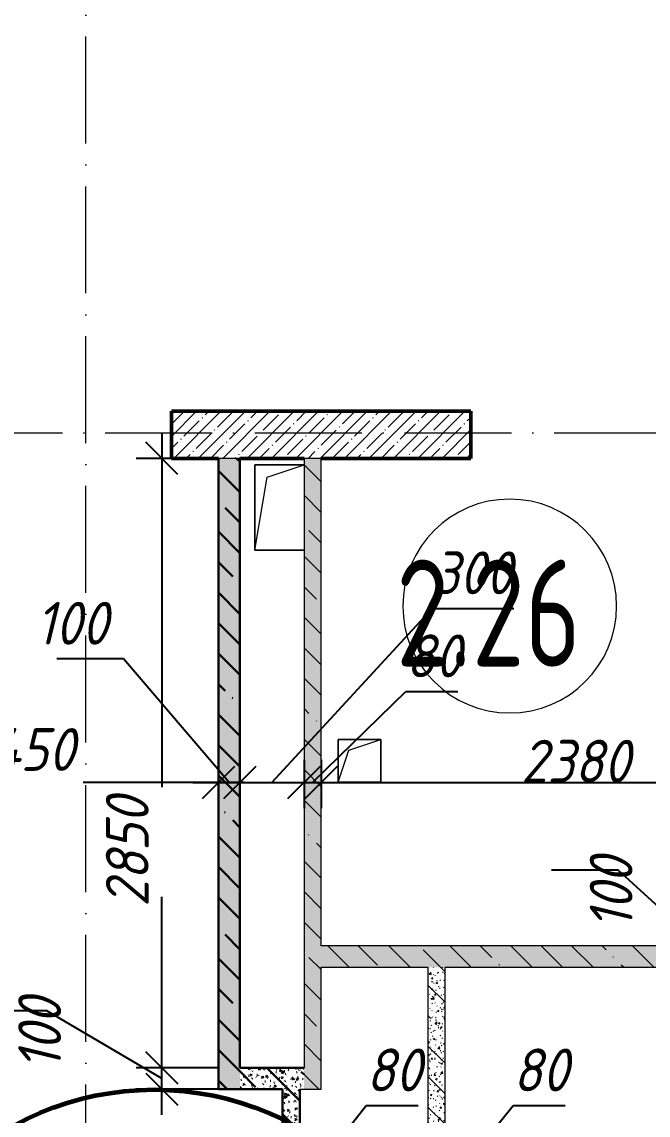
# Model space of a CAD drawing. Header units: millimetres. Extents: x -6064 to 178764, y -5836 to 29924.
# Drawn here: x 66160 to 69090, y 4609 to 9721 of the extents above; entities that cross this region are included whole.
import ezdxf

# ---------------------------------------------------------------- set-up
doc = ezdxf.new("R2010")
doc.units = ezdxf.units.MM
doc.linetypes.add('50_200_ШТРИХ_1Т_ш5_п1_п1_', pattern=[700, 500, -100, 0, -100])
for name, color, linetype, lineweight in [('0) ПГП', 1, 'Continuous', 30), ('A-AREA-IDEN', 7, 'Continuous', 9), ('A-FLOR', 7, 'Continuous', 9), ('A-GENM', 7, 'Continuous', 9), ('A-WALL-3', 7, 'Continuous', 50), ('A-WALL-PATT-1', 7, 'Continuous', 5), ('Оси-1', 7, '50_200_ШТРИХ_1Т_ш5_п1_п1_', 9)]:
    doc.layers.add(name, color=color, linetype=linetype, lineweight=lineweight)
doc.layers.add('A-ANNO-DIMS', color=7, linetype='Continuous')
for name, color, linetype, lineweight, true_color in [('A-WALL-5', 7, 'Continuous', 13, 0x0070df), ('A-WALL-FNSH-4', 7, 'Continuous', 13, 0x0070df), ('A-WALL-PATT-4', 7, 'Continuous', 5, 0x0070df)]:
    doc.layers.add(name, color=color, linetype=linetype, lineweight=lineweight, true_color=true_color)
doc.styles.add('ISOCPEUR_I_2', font='isocpeui.ttf', dxfattribs={"width": 0.9, "height": 200})
doc.styles.add('СПДС', font='ГОСТ тип А.ttf', dxfattribs={"width": 0.9})
doc.dimstyles.new('ISO-2_0_0_9К_СРЕДНИЙ', dxfattribs={"dimscale": 304.8, "dimtxt": 199.196235, "dimasz": 0.492126, "dimexe": 0.393701, "dimexo": 0, "dimgap": 0, "dimtad": 1, "dimdec": 0, "dimzin": 0, "dimdsep": 46, "dimtxsty": 'ISOCPEUR_I_2', "dimblk1": 'OBLIQUE', "dimblk2": 'OBLIQUE', "dimsah": 1, "dimcen": 0.09, "dimdle": 0.393701, "dimazin": 0, "dimtfac": 1, "dimtdec": 4, "dimtix": 1, "dimtmove": 1, "dimatfit": 3, "dimfxl": 1, "dimtvp": 1, "dimtolj": 1, "dimtzin": 0, "dimarcsym": 2})
doc.dimstyles.new('ISO-2_0_0_9К_СРЕДНИЙ_1', dxfattribs={"dimscale": 304.8, "dimtxt": 199.196235, "dimasz": 0.492126, "dimexe": 0.393701, "dimexo": 0, "dimgap": 0, "dimtad": 1, "dimdec": 0, "dimzin": 0, "dimdsep": 46, "dimtxsty": 'ISOCPEUR_I_2', "dimblk1": 'OBLIQUE', "dimblk2": 'OBLIQUE', "dimsah": 1, "dimcen": 0.09, "dimdle": 0.393701, "dimazin": 0, "dimtfac": 1, "dimtdec": 4, "dimtix": 1, "dimtmove": 2, "dimatfit": 3, "dimfxl": 1, "dimtvp": 1, "dimtolj": 1, "dimtzin": 0, "dimarcsym": 2})
doc.dimstyles.new('ISO-2_0_0_9К_СРЕДНИЙ_2', dxfattribs={"dimscale": 304.8, "dimtxt": 199.196235, "dimasz": 0.492126, "dimexe": 0.393701, "dimexo": 0, "dimgap": 0, "dimtad": 1, "dimdec": 0, "dimzin": 0, "dimdsep": 46, "dimtxsty": 'ISOCPEUR_I_2', "dimblk1": 'OBLIQUE', "dimblk2": 'OBLIQUE', "dimsah": 1, "dimcen": 0.09, "dimdle": 0.393701, "dimazin": 0, "dimtfac": 1, "dimtdec": 4, "dimtix": 1, "dimtmove": 0, "dimatfit": 3, "dimfxl": 1, "dimtvp": 1, "dimtolj": 1, "dimtzin": 0, "dimarcsym": 2})
pattern_1 = [(50, (0, 0), (72.873764, -6.37607), [7.62, -83.82]), (355, (0, 0), (-14.09699, 76.42244), [6.096, -67.056]), (100.451, (6.07, -0.53), (58.776964, 70.04687), [6.476, -71.236]), (46.184, (0, 20.32), (108.43142, -16.81745), [11.43, -125.73]), (96.636, (9.04, 18.92), (94.961, 98.97089), [9.714, -106.854]), (351.184, (0, 20.32), (94.96227, 98.97018), [9.144, -100.584]), (21, (10.16, 15.24), (60.64565, -40.90654), [7.62, -83.82]), (326, (10.16, 15.24), (24.72083, 73.67493), [6.096, -67.056]), (71.451, (15.214, 11.83), (85.36689, 32.76874), [6.476, -71.236]), (37.5, (0, 0), (1.235525, 33.8224325), [3.353, -62.89, 3.353, -64.719, -67.31]), (37.5, (0, 0), (1.235525, 33.8224325), [-134.315, 3.353, -63.957]), (7.5, (0, 0), (26.728146, 40.07255), [3.353, -35.458, 3.353, -61.366, -25.654]), (7.5, (0, 0), (26.728146, 40.07255), [-103.53, 3.353, -22.301]), (327.5, (-22.657, 0), (54.236318, -2.292117), [3.353, -22.047, 3.353, -75.895, -105.156]), (327.5, (-22.657, 0), (54.236318, -2.292117), [-104.648, 3.353, -101.803]), (317.5, (-32.817, 0), (59.25158, 10.17014), [3.353, -29.667, 3.353, -49.276, -74.676]), (317.5, (-32.817, 0), (59.25158, 10.17014), [-85.649, 3.353, -71.323])]
pattern_2 = [(135, (0, 0), (-142.5612, -142.5612), []), (135, (142.56, 0), (-142.5612, -142.5612), [252.016, -50.403, 3.353, -47.05])]

# ---------------------------------------------------------------- blocks, each defined once
blk = doc.blocks.new('AR_Отверстие прямоугольное _в плите_ - AR_Отверстие прямоугольное _в плите_-V57-АР1_1_Кладочный план 2 этажа')
at = {"layer": 'A-GENM'}
for p, q in [((100, 100), (-100, 100)), ((-100, 100), (-100, -100)), ((-50, 50), (100, 100)), ((100, -100), (100, 100)), ((-100, -100), (-50, 50)), ((-100, -100), (100, -100))]:
    blk.add_line(p, q, dxfattribs=at)
blk = doc.blocks.new('AR_Отверстие прямоугольное _в плите_ - AR_Отверстие прямоугольное _в плите_-V59-АР1_1_Кладочный план 2 этажа')
at = {"layer": 'A-GENM'}
for p, q in [((115, 200), (-115, 200)), ((-115, 200), (-115, -200)), ((-57.5, 142.5), (115, 200)), ((-115, -200), (-57.5, 142.5)), ((-115, -200), (115, -200))]:
    blk.add_line(p, q, dxfattribs=at)
blk = doc.blocks.new('_Oblique')
at = {"color": 0, "linetype": 'ByBlock', "lineweight": -2}
blk.add_line((-0.5, -0.5), (0.5, 0.5), dxfattribs=at)
blk = doc.blocks.new('DIMBLOCK216-АР1_1_Кладочный план 2 этажа')
at = {"layer": 'A-ANNO-DIMS', "color": 0, "lineweight": -2, "transparency": 16777216}
for p, q in [((65630, 6269.9), (65630, 6043.9)), ((67080, 6269.9), (67080, 6043.9)), ((65510, 6163.9), (65986.5, 6163.9)), ((67200, 6163.9), (66447.2, 6163.9))]:
    blk.add_line(p, q, dxfattribs=at)
at = {"layer": 'Defpoints', "color": 0, "transparency": 16777216}
for p in [(65630, 6269.9), (67080, 6269.9), (67080, 6163.9)]:
    blk.add_point(p, dxfattribs=at)
at = {"layer": 'A-ANNO-DIMS', "color": 0, "lineweight": -2, "transparency": 16777216, "xscale": 150, "yscale": 150, "zscale": 150, "rotation": 180}
blk.add_blockref('_Oblique', (65630, 6163.9), dxfattribs=at)
at = {"layer": 'A-ANNO-DIMS', "color": 0, "lineweight": -2, "transparency": 16777216, "xscale": 150, "yscale": 150, "zscale": 150}
blk.add_blockref('_Oblique', (67080, 6163.9), dxfattribs=at)
at = {"layer": 'A-ANNO-DIMS', "color": 0, "transparency": 16777216, "insert": (65927.2, 6418.6), "char_height": 200, "width": 579.201, "attachment_point": 1, "line_spacing_factor": 1.149209, "style": 'ISOCPEUR_I_2'}
blk.add_mtext('\\A1;1450', dxfattribs=at)
blk = doc.blocks.new('DIMBLOCK217-АР1_1_Кладочный план 2 этажа')
at = {"layer": 'A-ANNO-DIMS', "color": 0, "lineweight": -2, "transparency": 16777216}
for p, q in [((66635, 6742.1), (66323.3, 6742.1)), ((67130, 6163.9), (66635, 6742.1)), ((67080, 6269.9), (67080, 6043.9)), ((67180, 6269.9), (67180, 6043.9)), ((66960, 6163.9), (67300, 6163.9))]:
    blk.add_line(p, q, dxfattribs=at)
at = {"layer": 'Defpoints', "color": 0, "transparency": 16777216}
for p in [(67080, 6269.9), (67180, 6269.9), (67180, 6163.9)]:
    blk.add_point(p, dxfattribs=at)
at = {"layer": 'A-ANNO-DIMS', "color": 0, "lineweight": -2, "transparency": 16777216, "xscale": 150, "yscale": 150, "zscale": 150, "rotation": 180}
blk.add_blockref('_Oblique', (67080, 6163.9), dxfattribs=at)
at = {"layer": 'A-ANNO-DIMS', "color": 0, "lineweight": -2, "transparency": 16777216, "xscale": 150, "yscale": 150, "zscale": 150}
blk.add_blockref('_Oblique', (67180, 6163.9), dxfattribs=at)
at = {"layer": 'A-ANNO-DIMS', "color": 0, "transparency": 16777216, "insert": (66225.9, 7008.8), "char_height": 200, "width": 409.118, "attachment_point": 1, "line_spacing_factor": 1.149209, "style": 'ISOCPEUR_I_2'}
blk.add_mtext('\\A1;100', dxfattribs=at)
blk = doc.blocks.new('DIMBLOCK218-АР1_1_Кладочный план 2 этажа')
at = {"layer": 'A-ANNO-DIMS', "color": 0, "lineweight": -2, "transparency": 16777216}
for p, q in [((67330, 6163.9), (68079.9, 6977.9)), ((68079.9, 6977.9), (68462.2, 6977.9)), ((67180, 6269.9), (67180, 6043.9)), ((67480, 6269.9), (67480, 6043.9)), ((67060, 6163.9), (67600, 6163.9))]:
    blk.add_line(p, q, dxfattribs=at)
at = {"layer": 'Defpoints', "color": 0, "transparency": 16777216}
for p in [(67180, 6269.9), (67480, 6269.9), (67480, 6163.9)]:
    blk.add_point(p, dxfattribs=at)
at = {"layer": 'A-ANNO-DIMS', "color": 0, "lineweight": -2, "transparency": 16777216, "xscale": 150, "yscale": 150, "zscale": 150, "rotation": 180}
blk.add_blockref('_Oblique', (67180, 6163.9), dxfattribs=at)
at = {"layer": 'A-ANNO-DIMS', "color": 0, "lineweight": -2, "transparency": 16777216, "xscale": 150, "yscale": 150, "zscale": 150}
blk.add_blockref('_Oblique', (67480, 6163.9), dxfattribs=at)
at = {"layer": 'A-ANNO-DIMS', "color": 0, "transparency": 16777216, "insert": (68079.9, 7244.6), "char_height": 200, "width": 455.087, "attachment_point": 1, "line_spacing_factor": 1.149209, "style": 'ISOCPEUR_I_2'}
blk.add_mtext('\\A1;300', dxfattribs=at)
blk = doc.blocks.new('DIMBLOCK219-АР1_1_Кладочный план 2 этажа')
at = {"layer": 'A-ANNO-DIMS', "color": 0, "lineweight": -2, "transparency": 16777216}
for p, q in [((67520, 6163.9), (67956, 6589.7)), ((67956, 6589.7), (68199.8, 6589.7)), ((67480, 6269.9), (67480, 6043.9)), ((67560, 6269.9), (67560, 6043.9)), ((67360, 6163.9), (67680, 6163.9))]:
    blk.add_line(p, q, dxfattribs=at)
at = {"layer": 'Defpoints', "color": 0, "transparency": 16777216}
for p in [(67480, 6269.9), (67560, 6269.9), (67560, 6163.9)]:
    blk.add_point(p, dxfattribs=at)
at = {"layer": 'A-ANNO-DIMS', "color": 0, "lineweight": -2, "transparency": 16777216, "xscale": 150, "yscale": 150, "zscale": 150, "rotation": 180}
blk.add_blockref('_Oblique', (67480, 6163.9), dxfattribs=at)
at = {"layer": 'A-ANNO-DIMS', "color": 0, "lineweight": -2, "transparency": 16777216, "xscale": 150, "yscale": 150, "zscale": 150}
blk.add_blockref('_Oblique', (67560, 6163.9), dxfattribs=at)
at = {"layer": 'A-ANNO-DIMS', "color": 0, "transparency": 16777216, "insert": (67956, 6856.3), "char_height": 200, "width": 303.391, "attachment_point": 1, "line_spacing_factor": 1.149209, "style": 'ISOCPEUR_I_2'}
blk.add_mtext('\\A1;80', dxfattribs=at)
blk = doc.blocks.new('DIMBLOCK220-АР1_1_Кладочный план 2 этажа')
at = {"layer": 'A-ANNO-DIMS', "color": 0, "lineweight": -2, "transparency": 16777216}
for p, q in [((67560, 6269.9), (67560, 6043.9)), ((69940, 6269.9), (69940, 6043.9)), ((67440, 6163.9), (70060, 6163.9))]:
    blk.add_line(p, q, dxfattribs=at)
at = {"layer": 'Defpoints', "color": 0, "transparency": 16777216}
for p in [(67560, 6269.9), (69940, 6269.9), (69940, 6163.9)]:
    blk.add_point(p, dxfattribs=at)
at = {"layer": 'A-ANNO-DIMS', "color": 0, "lineweight": -2, "transparency": 16777216, "xscale": 150, "yscale": 150, "zscale": 150, "rotation": 180}
blk.add_blockref('_Oblique', (67560, 6163.9), dxfattribs=at)
at = {"layer": 'A-ANNO-DIMS', "color": 0, "lineweight": -2, "transparency": 16777216, "xscale": 150, "yscale": 150, "zscale": 150}
blk.add_blockref('_Oblique', (69940, 6163.9), dxfattribs=at)
at = {"layer": 'A-ANNO-DIMS', "color": 0, "transparency": 16777216, "insert": (68750, 6263.9), "char_height": 200, "width": 606.782, "attachment_point": 5, "style": 'ISOCPEUR_I_2'}
blk.add_mtext('\\A1;2380', dxfattribs=at)
blk = doc.blocks.new('DIMBLOCK228-АР1_1_Кладочный план 2 этажа')
at = {"layer": 'A-ANNO-DIMS', "color": 0, "lineweight": -2, "transparency": 16777216}
for p, q in [((66276.6, 5096.2), (65964.9, 5096.2)), ((66814.5, 4780), (66276.6, 5096.2)), ((66814.5, 4610), (66814.5, 4950)), ((67077, 4830), (66694.5, 4830)), ((67080, 4730), (66694.5, 4730))]:
    blk.add_line(p, q, dxfattribs=at)
at = {"layer": 'Defpoints', "color": 0, "transparency": 16777216}
for p in [(66814.5, 4830), (67077, 4830), (67080, 4730)]:
    blk.add_point(p, dxfattribs=at)
at = {"layer": 'A-ANNO-DIMS', "color": 0, "lineweight": -2, "transparency": 16777216, "xscale": 150, "yscale": 150, "zscale": 150}
for p, rotation in [((66814.5, 4830), 90), ((66814.5, 4730), 270)]:
    blk.add_blockref('_Oblique', p, dxfattribs=dict(at, rotation=rotation))
at = {"layer": 'A-ANNO-DIMS', "color": 0, "transparency": 16777216, "insert": (66143.3, 4820.4), "char_height": 200, "width": 409.118, "attachment_point": 1, "rotation": 90, "line_spacing_factor": 1.149209, "style": 'ISOCPEUR_I_2'}
blk.add_mtext('\\A1;100', dxfattribs=at)
blk = doc.blocks.new('DIMBLOCK229-АР1_1_Кладочный план 2 этажа')
at = {"layer": 'A-ANNO-DIMS', "color": 0, "lineweight": -2, "transparency": 16777216}
for p, q in [((66814.5, 7800), (66814.5, 6143)), ((66937, 7680), (66694.5, 7680)), ((66814.5, 4710), (66814.5, 5630.1)), ((67077, 4830), (66694.5, 4830))]:
    blk.add_line(p, q, dxfattribs=at)
at = {"layer": 'Defpoints', "color": 0, "transparency": 16777216}
for p in [(66814.5, 7680), (66937, 7680), (67077, 4830)]:
    blk.add_point(p, dxfattribs=at)
at = {"layer": 'A-ANNO-DIMS', "color": 0, "lineweight": -2, "transparency": 16777216, "xscale": 150, "yscale": 150, "zscale": 150}
for p, rotation in [((66814.5, 7680), 90), ((66814.5, 4830), 270)]:
    blk.add_blockref('_Oblique', p, dxfattribs=dict(at, rotation=rotation))
at = {"layer": 'A-ANNO-DIMS', "color": 0, "transparency": 16777216, "insert": (66553.2, 5583.1), "char_height": 200, "width": 606.782, "attachment_point": 1, "rotation": 90, "line_spacing_factor": 1.149209, "style": 'ISOCPEUR_I_2'}
blk.add_mtext('\\A1;2850', dxfattribs=at)
blk = doc.blocks.new('DIMBLOCK546-АР1_1_Кладочный план 2 этажа')
at = {"layer": 'A-ANNO-DIMS', "color": 0, "lineweight": -2, "transparency": 16777216}
for p, q in [((68950, 5754.1), (68638.3, 5754.1)), ((69392.2, 5350), (68950, 5754.1)), ((69392.2, 5180), (69392.2, 5520)), ((69286.2, 5400), (69512.2, 5400)), ((69286.2, 5300), (69512.2, 5300))]:
    blk.add_line(p, q, dxfattribs=at)
at = {"layer": 'Defpoints', "color": 0, "transparency": 16777216}
for p in [(69286.2, 5400), (69392.2, 5400), (69286.2, 5300)]:
    blk.add_point(p, dxfattribs=at)
at = {"layer": 'A-ANNO-DIMS', "color": 0, "lineweight": -2, "transparency": 16777216, "xscale": 150, "yscale": 150, "zscale": 150}
for p, rotation in [((69392.2, 5400), 90), ((69392.2, 5300), 270)]:
    blk.add_blockref('_Oblique', p, dxfattribs=dict(at, rotation=rotation))
at = {"layer": 'A-ANNO-DIMS', "color": 0, "transparency": 16777216, "insert": (68816.7, 5478.3), "char_height": 200, "width": 409.118, "attachment_point": 1, "rotation": 90, "line_spacing_factor": 1.149209, "style": 'ISOCPEUR_I_2'}
blk.add_mtext('\\A1;100', dxfattribs=at)
blk = doc.blocks.new('DIMBLOCK553-АР1_1_Кладочный план 2 этажа')
at = {"layer": 'A-ANNO-DIMS', "color": 0, "lineweight": -2, "transparency": 16777216}
for p, q in [((67420, 4212.1), (67770.6, 4653.3)), ((67770.6, 4653.3), (68014.4, 4653.3)), ((67380, 4318.2), (67380, 4092.1)), ((67460, 4318.2), (67460, 4092.1)), ((67260, 4212.1), (67580, 4212.1))]:
    blk.add_line(p, q, dxfattribs=at)
at = {"layer": 'Defpoints', "color": 0, "transparency": 16777216}
for p in [(67380, 4318.2), (67460, 4318.2), (67460, 4212.1)]:
    blk.add_point(p, dxfattribs=at)
at = {"layer": 'A-ANNO-DIMS', "color": 0, "lineweight": -2, "transparency": 16777216, "xscale": 150, "yscale": 150, "zscale": 150, "rotation": 180}
blk.add_blockref('_Oblique', (67380, 4212.1), dxfattribs=at)
at = {"layer": 'A-ANNO-DIMS', "color": 0, "lineweight": -2, "transparency": 16777216, "xscale": 150, "yscale": 150, "zscale": 150}
blk.add_blockref('_Oblique', (67460, 4212.1), dxfattribs=at)
at = {"layer": 'A-ANNO-DIMS', "color": 0, "transparency": 16777216, "insert": (67770.6, 4920), "char_height": 200, "width": 303.391, "attachment_point": 1, "line_spacing_factor": 1.149209, "style": 'ISOCPEUR_I_2'}
blk.add_mtext('\\A1;80', dxfattribs=at)
blk = doc.blocks.new('DIMBLOCK555-АР1_1_Кладочный план 2 этажа')
at = {"layer": 'A-ANNO-DIMS', "color": 0, "lineweight": -2, "transparency": 16777216}
for p, q in [((68100, 4212.1), (68458, 4653.3)), ((68458, 4653.3), (68701.8, 4653.3)), ((68060, 4318.2), (68060, 4092.1)), ((68140, 4318.2), (68140, 4092.1)), ((67940, 4212.1), (68260, 4212.1))]:
    blk.add_line(p, q, dxfattribs=at)
at = {"layer": 'Defpoints', "color": 0, "transparency": 16777216}
for p in [(68060, 4318.2), (68140, 4318.2), (68140, 4212.1)]:
    blk.add_point(p, dxfattribs=at)
at = {"layer": 'A-ANNO-DIMS', "color": 0, "lineweight": -2, "transparency": 16777216, "xscale": 150, "yscale": 150, "zscale": 150, "rotation": 180}
blk.add_blockref('_Oblique', (68060, 4212.1), dxfattribs=at)
at = {"layer": 'A-ANNO-DIMS', "color": 0, "lineweight": -2, "transparency": 16777216, "xscale": 150, "yscale": 150, "zscale": 150}
blk.add_blockref('_Oblique', (68140, 4212.1), dxfattribs=at)
at = {"layer": 'A-ANNO-DIMS', "color": 0, "transparency": 16777216, "insert": (68458, 4920), "char_height": 200, "width": 303.391, "attachment_point": 1, "line_spacing_factor": 1.149209, "style": 'ISOCPEUR_I_2'}
blk.add_mtext('\\A1;80', dxfattribs=at)
blk = doc.blocks.new('Марка_Помещения - Номер-25198446-Объем проектирования 2 этажа')
at = {"layer": 'A-AREA-IDEN'}
for start, end in [(360, 180), (180, 360)]:
    blk.add_arc((0, 0), 2.5, start, end, dxfattribs=at)

msp = doc.modelspace()

# ---------------------------------------------------------------- hatches: boundary and pattern name
at = {"layer": '0) ПГП'}
h = msp.add_hatch(dxfattribs=at)
h.set_pattern_fill('FP_25', color=256, style=0, pattern_type=2)
h.set_pattern_definition(pattern_1)
h.paths.add_polyline_path([(67180, 4730), (67180, 7680), (67080, 7680), (67080, 4730)], flags=0)
h = msp.add_hatch(dxfattribs=at)
h.set_pattern_fill('FP_26', color=256, style=0, pattern_type=2)
h.set_pattern_definition(pattern_2)
h.paths.add_polyline_path([(67180, 4730), (67180, 7680), (67080, 7680), (67080, 4730)], flags=0)
h = msp.add_hatch(dxfattribs=at)
h.set_pattern_fill('FP_25', color=256, style=0, pattern_type=2)
h.set_pattern_definition(pattern_1)
h.paths.add_polyline_path([(67480, 4730), (67480, 4830), (67180, 4830), (67180, 4730), (67460, 4730)], flags=0)
h = msp.add_hatch(dxfattribs=at)
h.set_pattern_fill('FP_26', color=256, style=0, pattern_type=2)
h.set_pattern_definition(pattern_2)
h.paths.add_polyline_path([(67480, 4730), (67480, 4830), (67180, 4830), (67180, 4730), (67460, 4730)], flags=0)
h = msp.add_hatch(dxfattribs=at)
h.set_pattern_fill('FP_25', color=256, style=0, pattern_type=2)
h.set_pattern_definition(pattern_1)
h.paths.add_polyline_path([(67380, 3980), (67460, 3980), (67460, 4730), (67380, 4730), (67380, 4392.9)], flags=0)
h = msp.add_hatch(dxfattribs=at)
h.set_pattern_fill('FP_26', color=256, style=0, pattern_type=2)
h.set_pattern_definition(pattern_2)
h.paths.add_polyline_path([(67380, 3980), (67460, 3980), (67460, 4730), (67380, 4730), (67380, 4392.9)], flags=0)
at = {"layer": 'A-WALL-PATT-1'}
h = msp.add_hatch(dxfattribs=at)
h.set_pattern_fill('FP_7', color=256, style=0, pattern_type=2)
h.set_pattern_definition([(45, (0, 0), (-57.02463, 57.02463), []), (45, (57.025, 0), (-57.02463, 57.02463), [100.806, -20.161, 3.353, -16.808])])
h.paths.add_polyline_path([(69940, 7680), (70710, 7680), (70710, 7900), (69360.5, 7900), (69360.5, 7680)], flags=0)
h.paths.add_polyline_path([(71860, 7680), (71860, 7900), (71660, 7900), (71660, 7680)], flags=0)
h.paths.add_polyline_path([(67560, 7680), (68260.5, 7680), (68260.5, 7900), (66860, 7900), (66860, 7680), (67480, 7680)], flags=0)
at = {"layer": 'A-WALL-PATT-4'}
h = msp.add_hatch(dxfattribs=at)
h.set_pattern_fill('FP_25', color=256, style=0, pattern_type=2)
h.set_pattern_definition(pattern_1)
h.paths.add_polyline_path([(67480, 4730), (67560, 4730), (67560, 7680), (67480, 7680), (67480, 4830)], flags=0)
h = msp.add_hatch(dxfattribs=at)
h.set_pattern_fill('FP_26', color=256, style=0, pattern_type=2)
h.set_pattern_definition(pattern_2)
h.paths.add_polyline_path([(67480, 4730), (67560, 4730), (67560, 7680), (67480, 7680), (67480, 4830)], flags=0)
h = msp.add_hatch(dxfattribs=at)
h.set_pattern_fill('FP_25', color=256, style=0, pattern_type=2)
h.set_pattern_definition(pattern_1)
h.paths.add_polyline_path([(68852.3, 5300), (69940, 5300), (69940, 5400), (67560, 5400), (67560, 5300), (68140, 5300)], flags=0)
h = msp.add_hatch(dxfattribs=at)
h.set_pattern_fill('FP_26', color=256, style=0, pattern_type=2)
h.set_pattern_definition(pattern_2)
h.paths.add_polyline_path([(68852.3, 5300), (69940, 5300), (69940, 5400), (67560, 5400), (67560, 5300), (68140, 5300)], flags=0)
h = msp.add_hatch(dxfattribs=at)
h.set_pattern_fill('FP_25', color=256, style=0, pattern_type=2)
h.set_pattern_definition(pattern_1)
h.paths.add_polyline_path([(68140, 3980), (68140, 5300), (68060, 5300), (68060, 3980)], flags=0)
h = msp.add_hatch(dxfattribs=at)
h.set_pattern_fill('FP_26', color=256, style=0, pattern_type=2)
h.set_pattern_definition(pattern_2)
h.paths.add_polyline_path([(68140, 3980), (68140, 5300), (68060, 5300), (68060, 3980)], flags=0)

# ---------------------------------------------------------------- linework, layer by layer
at = {"color": 6, "lineweight": 60}
msp.add_circle((66779.4, 3358.4), 1369.4, dxfattribs=at)
at = {"layer": '0) ПГП'}
for p, q in [((67080, 7680), (67080, 4730)), ((67180, 4830), (67180, 7680)), ((67480, 4830), (67180, 4830)), ((67080, 4730), (67380, 4730)), ((67380, 4730), (67380, 3980)), ((67460, 3980), (67460, 4730))]:
    msp.add_line(p, q, dxfattribs=at)
at = {"layer": 'A-FLOR'}
for p, q in [((67250, 7650), (67480, 7650)), ((67250, 7250), (67250, 7650)), ((67480, 7250), (67250, 7250)), ((67640, 6365), (67840, 6365)), ((67640, 6165), (67640, 6365)), ((67840, 6365), (67840, 6165)), ((67840, 6165), (67640, 6165))]:
    msp.add_line(p, q, dxfattribs=at)
at = {"layer": 'A-WALL-3'}
for p, q in [((68260.5, 7900), (66860, 7900)), ((66860, 7900), (66860, 7680)), ((68260.5, 7680), (68260.5, 7900)), ((66860, 7680), (67080, 7680)), ((67180, 7680), (67480, 7680)), ((67560, 7680), (68260.5, 7680))]:
    msp.add_line(p, q, dxfattribs=at)
at = {"layer": 'A-WALL-5'}
for p, q in [((67180, 7680), (67080, 7680)), ((67560, 7680), (67480, 7680))]:
    msp.add_line(p, q, dxfattribs=at)
at = {"layer": 'A-WALL-FNSH-4'}
for p, q in [((67480, 7680), (67480, 4830)), ((67560, 5400), (67560, 7680)), ((69940, 5400), (67560, 5400)), ((67560, 4730), (67560, 5300)), ((67560, 5300), (68060, 5300)), ((68060, 5300), (68060, 3980)), ((68140, 5300), (69940, 5300)), ((68140, 3980), (68140, 5300)), ((67460, 4730), (67560, 4730))]:
    msp.add_line(p, q, dxfattribs=at)
at = {"layer": 'Оси-1'}
for p, q in [((66460, -4150), (66460, 28636.9)), ((-4160, 7800), (125951.6, 7800))]:
    msp.add_line(p, q, dxfattribs=at)

# ---------------------------------------------------------------- block references
at = {"layer": 'A-AREA-IDEN', "xscale": 199.9999999999999, "yscale": 199.9999999999999, "zscale": 199.9999999999999}
msp.add_blockref('Марка_Помещения - Номер-25198446-Объем проектирования 2 этажа', (68442.3, 6989.3), dxfattribs=at)
at = {"layer": 'A-GENM'}
for name, p in [('AR_Отверстие прямоугольное _в плите_ - AR_Отверстие прямоугольное _в плите_-V59-АР1_1_Кладочный план 2 этажа', (67365, 7450)), ('AR_Отверстие прямоугольное _в плите_ - AR_Отверстие прямоугольное _в плите_-V57-АР1_1_Кладочный план 2 этажа', (67740, 6265))]:
    msp.add_blockref(name, p, dxfattribs=at)

# ---------------------------------------------------------------- texts
at = {"layer": 'A-AREA-IDEN', "insert": (67910.8, 7206.4), "char_height": 500, "width": 1327.594, "attachment_point": 1, "style": 'СПДС'}
msp.add_mtext('2.26', dxfattribs=at)

# ---------------------------------------------------------------- dimensions: what is measured, and where the dimension line sits
at = {"layer": 'A-ANNO-DIMS'}
for base, p1, p2, dimstyle, override, picture, middle in [((66814.5, 7680), (67077, 4830), (66937, 7680), 'ISO-2_0_0_9К_СРЕДНИЙ_1', {"dimpost": '<>', "dimfxl": 2853.43653}, 'DIMBLOCK229-АР1_1_Кладочный план 2 этажа', (66686.5, 5886.5)), ((69392.2, 5400), (69286.2, 5300), (69286.2, 5400), 'ISO-2_0_0_9К_СРЕДНИЙ', {"dimpost": '<>', "dimfxl": 100}, 'DIMBLOCK546-АР1_1_Кладочный план 2 этажа', (68950, 5754.1)), ((66814.5, 4830), (67080, 4730), (67077, 4830), 'ISO-2_0_0_9К_СРЕДНИЙ', {"dimpost": '<>', "dimfxl": 100.04644}, 'DIMBLOCK228-АР1_1_Кладочный план 2 этажа', (66276.6, 5096.2))]:
    dim = msp.add_linear_dim(base=base, p1=p1, p2=p2, angle=90, dimstyle=dimstyle, override=override, dxfattribs=at)
    dim.commit()
    dim.dimension.update_dxf_attribs({"geometry": picture, "text_midpoint": middle, "dimtype": 160, "text_rotation": 90})
for base, p1, p2, dimstyle, override, picture, middle in [((67480, 6163.9), (67180, 6269.9), (67480, 6269.9), 'ISO-2_0_0_9К_СРЕДНИЙ', {"dimpost": '<>', "dimfxl": 300}, 'DIMBLOCK218-АР1_1_Кладочный план 2 этажа', (68079.9, 6977.9)), ((67180, 6163.9), (67080, 6269.9), (67180, 6269.9), 'ISO-2_0_0_9К_СРЕДНИЙ', {"dimpost": '<>', "dimfxl": 100}, 'DIMBLOCK217-АР1_1_Кладочный план 2 этажа', (66635, 6742.1)), ((67560, 6163.9), (67480, 6269.9), (67560, 6269.9), 'ISO-2_0_0_9К_СРЕДНИЙ', {"dimpost": '<>', "dimfxl": 80}, 'DIMBLOCK219-АР1_1_Кладочный план 2 этажа', (67956, 6589.7)), ((67080, 6163.9), (65630, 6269.9), (67080, 6269.9), 'ISO-2_0_0_9К_СРЕДНИЙ_1', {"dimpost": '<>', "dimfxl": 1449.999998}, 'DIMBLOCK216-АР1_1_Кладочный план 2 этажа', (66216.8, 6285.3)), ((67460, 4212.1), (67380, 4318.2), (67460, 4318.2), 'ISO-2_0_0_9К_СРЕДНИЙ', {"dimpost": '<>', "dimfxl": 80}, 'DIMBLOCK553-АР1_1_Кладочный план 2 этажа', (67770.6, 4653.3)), ((68140, 4212.1), (68060, 4318.2), (68140, 4318.2), 'ISO-2_0_0_9К_СРЕДНИЙ', {"dimpost": '<>', "dimfxl": 80}, 'DIMBLOCK555-АР1_1_Кладочный план 2 этажа', (68458, 4653.3))]:
    dim = msp.add_linear_dim(base=base, p1=p1, p2=p2, dimstyle=dimstyle, override=override, dxfattribs=at)
    dim.commit()
    dim.dimension.update_dxf_attribs({"geometry": picture, "text_midpoint": middle, "dimtype": 160})
dim = msp.add_linear_dim(base=(69940, 6163.9), p1=(67560, 6269.9), p2=(69940, 6269.9), dimstyle='ISO-2_0_0_9К_СРЕДНИЙ_2', override={"dimpost": '<>', "dimfxl": 2380.000021}, dxfattribs=at)
dim.commit()
dim.dimension.update_dxf_attribs({"geometry": 'DIMBLOCK220-АР1_1_Кладочный план 2 этажа', "text_midpoint": (68750, 6263.9)})

doc.saveas('drawing.dxf')
